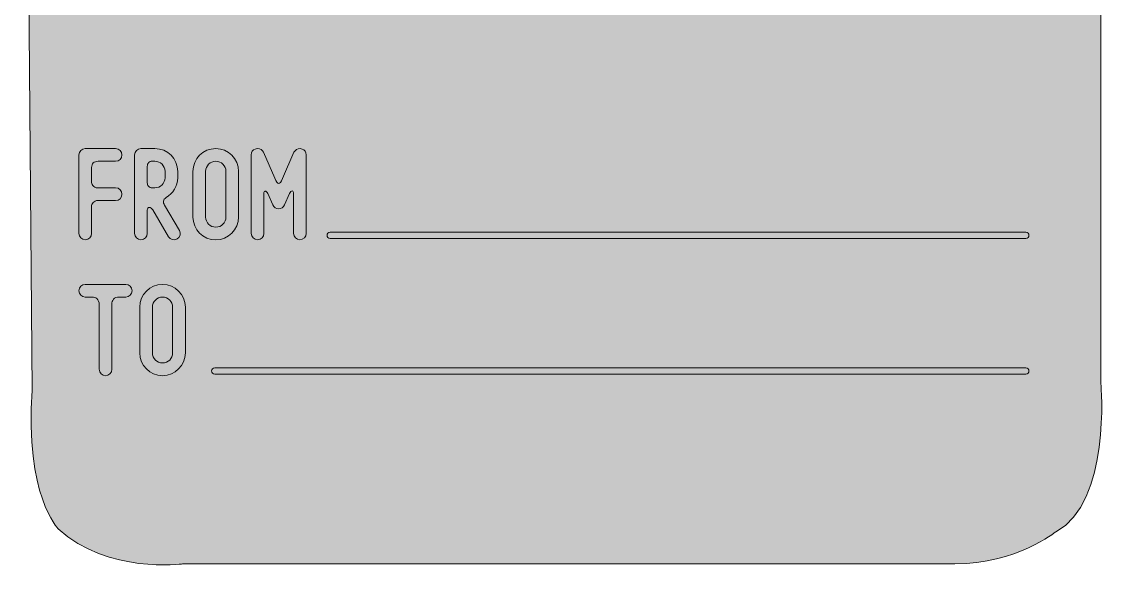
# Model space of a CAD drawing. Extents: x 275 to 738, y -947 to -37.
# Drawn here: x 275.5 to 737.6, y -947.1 to -712.9 of the extents above; entities that cross this region are included whole.
import ezdxf

# ---------------------------------------------------------------- set-up
doc = ezdxf.new("R2010")
doc.units = 0
doc.header["$MEASUREMENT"] = 0
doc.layers.add('Layer 1', color=7, linetype='Continuous', lineweight=0)

# ---------------------------------------------------------------- blocks, each defined once
blk = doc.blocks.new('Block_2')
at = {"layer": 'Layer 1', "true_color": 0xffdab2, "transparency": 33554687}
h = blk.add_hatch(color=41, dxfattribs=at)
h.dxf.hatch_style = 2
edge = h.paths.add_edge_path()
edge.add_spline(control_points=[(574.59, -182.87), (579.31, -165.17), (602.91, -193.49), (612.34, -210), (614.38, -213.56), (616.63, -217.4), (619.09, -221.31), (619.09, -221.31), (619.09, -221.32), (619.09, -221.32), (618.24, -224), (601.55, -276.75), (594.28, -292.9), (594.28, -292.9), (545.89, -292.9), (545.89, -292.9), (551.88, -252.12), (574.59, -182.87), (574.59, -182.87)], knot_values=[0, 0, 0, 0, 1, 1, 1, 2, 2, 2, 3, 3, 3, 4, 4, 4, 5, 5, 5, 6, 6, 6, 6], degree=3, periodic=0)
edge = h.paths.add_edge_path()
edge.add_spline(control_points=[(525.26, -344.87), (524.46, -354.96), (516.28, -363.14), (506.19, -363.94), (493.36, -364.94), (482.73, -354.32), (483.75, -341.49), (484.54, -331.39), (492.71, -323.22), (502.81, -322.41), (515.65, -321.41), (526.28, -332.04), (525.26, -344.87)], knot_values=[0, 0, 0, 0, 1, 1, 1, 2, 2, 2, 3, 3, 3, 4, 4, 4, 4], degree=3, periodic=0)
edge = h.paths.add_edge_path()
edge.add_spline(control_points=[(408.3, -292.9), (397.8, -270.34), (359.93, -183.87), (363.15, -117.12), (363.6, -107.65), (375.19, -103.33), (381.78, -110.15), (401.71, -130.81), (435.61, -180.65), (457.59, -292.9), (457.59, -292.9), (408.3, -292.9), (408.3, -292.9)], knot_values=[0, 0, 0, 0, 1, 1, 1, 2, 2, 2, 3, 3, 3, 4, 4, 4, 4], degree=3, periodic=0)
edge = h.paths.add_edge_path()
edge.add_spline(control_points=[(733.23, -866.54), (733.23, -866.54), (733.23, -364.97), (733.23, -364.97), (733.23, -338.87), (729.99, -325.34), (727.11, -318.46), (727.11, -318.45), (727.1, -318.44), (727.1, -318.43), (724.5, -310.26), (715.91, -304.31), (715.91, -304.31), (715.91, -304.31), (715.91, -304.33), (715.91, -304.33), (698.84, -291.69), (664.68, -292.9), (664.68, -292.9), (664.68, -292.9), (613.83, -292.9), (613.83, -292.9), (619.1, -282.9), (632.07, -247.76), (634.17, -242.06), (639.8, -248.49), (645.95, -253.94), (652.46, -257.2), (668.97, -265.45), (670.16, -239.5), (670.16, -239.5), (673.69, -165.17), (644.2, -158.1), (644.2, -158.1), (598.19, -140.4), (565.15, -166.36), (565.15, -166.36), (547.81, -177.57), (532.29, -269.86), (529.4, -292.9), (529.4, -292.9), (476.65, -292.9), (476.65, -292.9), (453.52, -174.47), (411.61, -95.11), (377.92, -66.07), (343.7, -36.57), (338.98, -87.31), (338.98, -87.31), (333.83, -161.64), (376.08, -267.58), (386.74, -292.9), (386.74, -292.9), (350.82, -292.9), (350.82, -292.9), (275.46, -288.15), (275.46, -343.9), (275.46, -343.9), (275.46, -343.9), (279.8, -869.01), (279.8, -869.01), (276.69, -913.61), (290.94, -927.86), (290.94, -927.86), (312.01, -947.07), (343.6, -942.73), (343.6, -942.73), (343.6, -942.73), (671.29, -942.73), (671.29, -942.73), (697.3, -942.73), (714.03, -929.1), (714.03, -929.1), (737.56, -916.71), (733.23, -866.54), (733.23, -866.54)], knot_values=[0, 0, 0, 0, 1, 1, 1, 2, 2, 2, 3, 3, 3, 4, 4, 4, 5, 5, 5, 6, 6, 6, 7, 7, 7, 8, 8, 8, 9, 9, 9, 10, 10, 10, 11, 11, 11, 12, 12, 12, 13, 13, 13, 14, 14, 14, 15, 15, 15, 16, 16, 16, 17, 17, 17, 18, 18, 18, 19, 19, 19, 20, 20, 20, 21, 21, 21, 22, 22, 22, 23, 23, 23, 24, 24, 24, 25, 25, 25, 25], degree=3, periodic=0)
at = {"layer": 'Layer 1'}
blk.add_open_spline([(733.23, -866.54), (733.23, -866.54), (733.23, -364.97), (733.23, -364.97), (733.23, -338.87), (729.99, -325.34), (727.11, -318.46), (727.11, -318.45), (727.1, -318.44), (727.1, -318.43), (724.5, -310.26), (715.91, -304.31), (715.91, -304.31), (715.91, -304.31), (715.91, -304.33), (715.91, -304.33), (698.84, -291.69), (664.68, -292.9), (664.68, -292.9), (664.68, -292.9), (613.83, -292.9), (613.83, -292.9), (619.1, -282.9), (632.07, -247.76), (634.17, -242.06), (639.8, -248.49), (645.95, -253.94), (652.46, -257.2), (668.97, -265.45), (670.16, -239.5), (670.16, -239.5), (673.69, -165.17), (644.2, -158.1), (644.2, -158.1), (598.19, -140.4), (565.15, -166.36), (565.15, -166.36), (547.81, -177.57), (532.29, -269.86), (529.4, -292.9), (529.4, -292.9), (476.65, -292.9), (476.65, -292.9), (453.52, -174.47), (411.61, -95.11), (377.92, -66.07), (343.7, -36.57), (338.98, -87.31), (338.98, -87.31), (333.83, -161.64), (376.08, -267.58), (386.74, -292.9), (386.74, -292.9), (350.82, -292.9), (350.82, -292.9), (275.46, -288.15), (275.46, -343.9), (275.46, -343.9), (275.46, -343.9), (279.8, -869.01), (279.8, -869.01), (276.69, -913.61), (290.94, -927.86), (290.94, -927.86), (312.01, -947.07), (343.6, -942.73), (343.6, -942.73), (343.6, -942.73), (671.29, -942.73), (671.29, -942.73), (697.3, -942.73), (714.03, -929.1), (714.03, -929.1), (737.56, -916.71), (733.23, -866.54), (733.23, -866.54)], degree=3, knots=[0, 0, 0, 0, 1, 1, 1, 2, 2, 2, 3, 3, 3, 4, 4, 4, 5, 5, 5, 6, 6, 6, 7, 7, 7, 8, 8, 8, 9, 9, 9, 10, 10, 10, 11, 11, 11, 12, 12, 12, 13, 13, 13, 14, 14, 14, 15, 15, 15, 16, 16, 16, 17, 17, 17, 18, 18, 18, 19, 19, 19, 20, 20, 20, 21, 21, 21, 22, 22, 22, 23, 23, 23, 24, 24, 24, 25, 25, 25, 25], dxfattribs=at)
blk = doc.blocks.new('Block_1')
at = {"layer": 'Layer 1'}
blk.add_blockref('Block_2', (0, 0), dxfattribs=at)
blk = doc.blocks.new('Block_8')
at = {"layer": 'Layer 1', "true_color": 0x542400, "transparency": 33554687}
h = blk.add_hatch(color=38, dxfattribs=at)
h.dxf.hatch_style = 2
edge = h.paths.add_edge_path()
edge.add_spline(control_points=[(302.37, -766.6), (302.37, -766.6), (315.27, -766.6), (315.27, -766.6), (316.75, -766.6), (317.95, -767.81), (317.95, -769.29), (317.95, -770.77), (316.75, -771.98), (315.27, -771.98), (315.27, -771.98), (307.8, -771.98), (307.8, -771.98), (306.96, -771.98), (306.27, -772.25), (305.8, -772.72), (305.32, -773.19), (305.05, -773.86), (305.05, -774.66), (305.05, -774.66), (305.05, -780.58), (305.05, -780.58), (305.05, -781.23), (305.23, -781.79), (305.55, -782.24), (306.01, -782.88), (306.78, -783.26), (307.74, -783.26), (307.74, -783.26), (315.27, -783.26), (315.27, -783.26), (316.75, -783.26), (317.95, -784.47), (317.95, -785.95), (317.95, -787.44), (316.75, -788.64), (315.27, -788.64), (315.27, -788.64), (307.8, -788.64), (307.8, -788.64), (306.9, -788.64), (306.17, -788.95), (305.69, -789.49), (305.28, -789.94), (305.05, -790.56), (305.05, -791.27), (305.05, -791.27), (305.05, -802.61), (305.05, -802.61), (305.05, -804.1), (303.85, -805.3), (302.37, -805.3), (300.88, -805.3), (299.68, -804.1), (299.68, -802.61), (299.68, -802.61), (299.68, -769.29), (299.68, -769.29), (299.68, -767.81), (300.88, -766.6), (302.37, -766.6)], knot_values=[0, 0, 0, 0, 1, 1, 1, 2, 2, 2, 3, 3, 3, 4, 4, 4, 5, 5, 5, 6, 6, 6, 7, 7, 7, 8, 8, 8, 9, 9, 9, 10, 10, 10, 11, 11, 11, 12, 12, 12, 13, 13, 13, 14, 14, 14, 15, 15, 15, 16, 16, 16, 17, 17, 17, 18, 18, 18, 19, 19, 19, 20, 20, 20, 20], degree=3, periodic=0)
h = blk.add_hatch(color=38, dxfattribs=at)
h.dxf.hatch_style = 2
edge = h.paths.add_edge_path()
edge.add_spline(control_points=[(330.85, -771.98), (330.16, -771.98), (329.61, -772.19), (329.24, -772.58), (328.89, -772.96), (328.7, -773.49), (328.7, -774.15), (328.7, -774.15), (328.7, -781.11), (328.7, -781.11), (328.7, -781.73), (328.87, -782.24), (329.19, -782.6), (329.56, -783.03), (330.13, -783.26), (330.85, -783.26), (330.85, -783.26), (331.93, -783.26), (331.93, -783.26), (334.3, -783.26), (336.23, -781.34), (336.23, -778.96), (336.23, -778.96), (336.23, -776.28), (336.23, -776.28), (336.23, -773.9), (334.3, -771.98), (331.93, -771.98), (331.93, -771.98), (330.85, -771.98), (330.85, -771.98)], knot_values=[0, 0, 0, 0, 1, 1, 1, 2, 2, 2, 3, 3, 3, 4, 4, 4, 5, 5, 5, 6, 6, 6, 7, 7, 7, 8, 8, 8, 9, 9, 9, 10, 10, 10, 10], degree=3, periodic=0)
edge = h.paths.add_edge_path()
edge.add_spline(control_points=[(326.02, -766.6), (326.02, -766.6), (331.93, -766.6), (331.93, -766.6), (337.27, -766.6), (341.6, -770.93), (341.6, -776.28), (341.6, -776.28), (341.6, -778.96), (341.6, -778.96), (341.6, -782.51), (339.67, -785.7), (336.68, -787.39), (335.95, -787.86), (335.63, -788.36), (335.56, -788.87), (335.48, -789.42), (335.69, -789.99), (335.98, -790.57), (335.98, -790.57), (342.33, -801.38), (342.33, -801.38), (343.07, -802.63), (342.62, -804.23), (341.33, -804.95), (340.04, -805.67), (338.4, -805.23), (337.66, -803.98), (337.66, -803.98), (330.99, -792.63), (330.99, -792.63), (330.57, -791.92), (330.05, -791.58), (329.62, -791.56), (329.1, -791.53), (328.7, -791.96), (328.7, -792.72), (328.7, -792.72), (328.7, -802.61), (328.7, -802.61), (328.7, -804.1), (327.5, -805.3), (326.02, -805.3), (324.53, -805.3), (323.33, -804.1), (323.33, -802.61), (323.33, -802.61), (323.33, -769.29), (323.33, -769.29), (323.33, -767.81), (324.53, -766.6), (326.02, -766.6)], knot_values=[0, 0, 0, 0, 1, 1, 1, 2, 2, 2, 3, 3, 3, 4, 4, 4, 5, 5, 5, 6, 6, 6, 7, 7, 7, 8, 8, 8, 9, 9, 9, 10, 10, 10, 11, 11, 11, 12, 12, 12, 13, 13, 13, 14, 14, 14, 15, 15, 15, 16, 16, 16, 17, 17, 17, 17], degree=3, periodic=0)
h = blk.add_hatch(color=38, dxfattribs=at)
h.dxf.hatch_style = 2
edge = h.paths.add_edge_path()
edge.add_spline(control_points=[(357.73, -771.98), (355.35, -771.98), (353.43, -773.9), (353.43, -776.28), (353.43, -776.28), (353.43, -795.63), (353.43, -795.63), (353.43, -798), (355.35, -799.93), (357.73, -799.93), (360.1, -799.93), (362.03, -798), (362.03, -795.63), (362.03, -795.63), (362.03, -776.28), (362.03, -776.28), (362.03, -773.9), (360.1, -771.98), (357.73, -771.98)], knot_values=[0, 0, 0, 0, 1, 1, 1, 2, 2, 2, 3, 3, 3, 4, 4, 4, 5, 5, 5, 6, 6, 6, 6], degree=3, periodic=0)
edge = h.paths.add_edge_path()
edge.add_spline(control_points=[(357.73, -766.6), (363.07, -766.6), (367.4, -770.94), (367.4, -776.28), (367.4, -776.28), (367.4, -795.63), (367.4, -795.63), (367.4, -800.97), (363.07, -805.3), (357.73, -805.3), (352.39, -805.3), (348.05, -800.97), (348.05, -795.63), (348.05, -795.63), (348.05, -776.28), (348.05, -776.28), (348.05, -770.94), (352.39, -766.6), (357.73, -766.6)], knot_values=[0, 0, 0, 0, 1, 1, 1, 2, 2, 2, 3, 3, 3, 4, 4, 4, 5, 5, 5, 6, 6, 6, 6], degree=3, periodic=0)
h = blk.add_hatch(color=38, dxfattribs=at)
h.dxf.hatch_style = 2
edge = h.paths.add_edge_path()
edge.add_spline(control_points=[(375.48, -766.6), (376.55, -766.59), (377.52, -767.22), (377.96, -768.2), (377.96, -768.2), (382.78, -779.14), (382.78, -779.14), (383.39, -780.6), (383.89, -781.35), (384.38, -781.43), (384.92, -781.52), (385.43, -780.79), (386.05, -779.24), (386.05, -779.24), (390.92, -768.2), (390.92, -768.2), (391.36, -767.19), (392.39, -766.55), (393.49, -766.6), (393.81, -766.62), (394.12, -766.68), (394.4, -766.8), (395.41, -767.2), (396.1, -768.18), (396.1, -769.29), (396.1, -769.29), (396.1, -802.61), (396.1, -802.61), (396.1, -804.1), (394.89, -805.3), (393.41, -805.3), (391.93, -805.3), (390.72, -804.1), (390.72, -802.61), (390.72, -802.61), (390.72, -785.76), (390.72, -785.76), (390.75, -785.04), (390.49, -784.62), (390.15, -784.59), (389.81, -784.56), (389.39, -784.9), (389.07, -785.72), (389.07, -785.72), (386.95, -790.53), (386.95, -790.53), (386.5, -791.56), (385.49, -792.16), (384.44, -792.14), (383.38, -792.16), (382.37, -791.56), (381.92, -790.53), (381.92, -790.53), (379.79, -785.7), (379.79, -785.7), (379.5, -785.01), (379.09, -784.67), (378.74, -784.68), (378.41, -784.69), (378.15, -785.02), (378.15, -785.69), (378.15, -785.69), (378.15, -802.61), (378.15, -802.61), (378.15, -804.1), (376.95, -805.3), (375.46, -805.3), (373.98, -805.3), (372.78, -804.1), (372.78, -802.61), (372.78, -802.61), (372.78, -769.29), (372.78, -769.29), (372.78, -768.18), (373.46, -767.2), (374.47, -766.8), (374.75, -766.68), (375.07, -766.62), (375.38, -766.6), (375.41, -766.6), (375.45, -766.6), (375.48, -766.6)], knot_values=[0, 0, 0, 0, 1, 1, 1, 2, 2, 2, 3, 3, 3, 4, 4, 4, 5, 5, 5, 6, 6, 6, 7, 7, 7, 8, 8, 8, 9, 9, 9, 10, 10, 10, 11, 11, 11, 12, 12, 12, 13, 13, 13, 14, 14, 14, 15, 15, 15, 16, 16, 16, 17, 17, 17, 18, 18, 18, 19, 19, 19, 20, 20, 20, 21, 21, 21, 22, 22, 22, 23, 23, 23, 24, 24, 24, 25, 25, 25, 26, 26, 26, 27, 27, 27, 27], degree=3, periodic=0)
at = {"layer": 'Layer 1'}
for points, knots in [([(302.37, -766.6), (302.37, -766.6), (315.27, -766.6), (315.27, -766.6), (316.75, -766.6), (317.95, -767.81), (317.95, -769.29), (317.95, -770.77), (316.75, -771.98), (315.27, -771.98), (315.27, -771.98), (307.8, -771.98), (307.8, -771.98), (306.96, -771.98), (306.27, -772.25), (305.8, -772.72), (305.32, -773.19), (305.05, -773.86), (305.05, -774.66), (305.05, -774.66), (305.05, -780.58), (305.05, -780.58), (305.05, -781.23), (305.23, -781.79), (305.55, -782.24), (306.01, -782.88), (306.78, -783.26), (307.74, -783.26), (307.74, -783.26), (315.27, -783.26), (315.27, -783.26), (316.75, -783.26), (317.95, -784.47), (317.95, -785.95), (317.95, -787.44), (316.75, -788.64), (315.27, -788.64), (315.27, -788.64), (307.8, -788.64), (307.8, -788.64), (306.9, -788.64), (306.17, -788.95), (305.69, -789.49), (305.28, -789.94), (305.05, -790.56), (305.05, -791.27), (305.05, -791.27), (305.05, -802.61), (305.05, -802.61), (305.05, -804.1), (303.85, -805.3), (302.37, -805.3), (300.88, -805.3), (299.68, -804.1), (299.68, -802.61), (299.68, -802.61), (299.68, -769.29), (299.68, -769.29), (299.68, -767.81), (300.88, -766.6), (302.37, -766.6)], [0, 0, 0, 0, 1, 1, 1, 2, 2, 2, 3, 3, 3, 4, 4, 4, 5, 5, 5, 6, 6, 6, 7, 7, 7, 8, 8, 8, 9, 9, 9, 10, 10, 10, 11, 11, 11, 12, 12, 12, 13, 13, 13, 14, 14, 14, 15, 15, 15, 16, 16, 16, 17, 17, 17, 18, 18, 18, 19, 19, 19, 20, 20, 20, 20]), ([(326.02, -766.6), (326.02, -766.6), (331.93, -766.6), (331.93, -766.6), (337.27, -766.6), (341.6, -770.93), (341.6, -776.28), (341.6, -776.28), (341.6, -778.96), (341.6, -778.96), (341.6, -782.51), (339.67, -785.7), (336.68, -787.39), (335.95, -787.86), (335.63, -788.36), (335.56, -788.87), (335.48, -789.42), (335.69, -789.99), (335.98, -790.57), (335.98, -790.57), (342.33, -801.38), (342.33, -801.38), (343.07, -802.63), (342.62, -804.23), (341.33, -804.95), (340.04, -805.67), (338.4, -805.23), (337.66, -803.98), (337.66, -803.98), (330.99, -792.63), (330.99, -792.63), (330.57, -791.92), (330.05, -791.58), (329.62, -791.56), (329.1, -791.53), (328.7, -791.96), (328.7, -792.72), (328.7, -792.72), (328.7, -802.61), (328.7, -802.61), (328.7, -804.1), (327.5, -805.3), (326.02, -805.3), (324.53, -805.3), (323.33, -804.1), (323.33, -802.61), (323.33, -802.61), (323.33, -769.29), (323.33, -769.29), (323.33, -767.81), (324.53, -766.6), (326.02, -766.6)], [0, 0, 0, 0, 1, 1, 1, 2, 2, 2, 3, 3, 3, 4, 4, 4, 5, 5, 5, 6, 6, 6, 7, 7, 7, 8, 8, 8, 9, 9, 9, 10, 10, 10, 11, 11, 11, 12, 12, 12, 13, 13, 13, 14, 14, 14, 15, 15, 15, 16, 16, 16, 17, 17, 17, 17]), ([(357.73, -766.6), (363.07, -766.6), (367.4, -770.94), (367.4, -776.28), (367.4, -776.28), (367.4, -795.63), (367.4, -795.63), (367.4, -800.97), (363.07, -805.3), (357.73, -805.3), (352.39, -805.3), (348.05, -800.97), (348.05, -795.63), (348.05, -795.63), (348.05, -776.28), (348.05, -776.28), (348.05, -770.94), (352.39, -766.6), (357.73, -766.6)], [0, 0, 0, 0, 1, 1, 1, 2, 2, 2, 3, 3, 3, 4, 4, 4, 5, 5, 5, 6, 6, 6, 6]), ([(375.48, -766.6), (376.55, -766.59), (377.52, -767.22), (377.96, -768.2), (377.96, -768.2), (382.78, -779.14), (382.78, -779.14), (383.39, -780.6), (383.89, -781.35), (384.38, -781.43), (384.92, -781.52), (385.43, -780.79), (386.05, -779.24), (386.05, -779.24), (390.92, -768.2), (390.92, -768.2), (391.36, -767.19), (392.39, -766.55), (393.49, -766.6), (393.81, -766.62), (394.12, -766.68), (394.4, -766.8), (395.41, -767.2), (396.1, -768.18), (396.1, -769.29), (396.1, -769.29), (396.1, -802.61), (396.1, -802.61), (396.1, -804.1), (394.89, -805.3), (393.41, -805.3), (391.93, -805.3), (390.72, -804.1), (390.72, -802.61), (390.72, -802.61), (390.72, -785.76), (390.72, -785.76), (390.75, -785.04), (390.49, -784.62), (390.15, -784.59), (389.81, -784.56), (389.39, -784.9), (389.07, -785.72), (389.07, -785.72), (386.95, -790.53), (386.95, -790.53), (386.5, -791.56), (385.49, -792.16), (384.44, -792.14), (383.38, -792.16), (382.37, -791.56), (381.92, -790.53), (381.92, -790.53), (379.79, -785.7), (379.79, -785.7), (379.5, -785.01), (379.09, -784.67), (378.74, -784.68), (378.41, -784.69), (378.15, -785.02), (378.15, -785.69), (378.15, -785.69), (378.15, -802.61), (378.15, -802.61), (378.15, -804.1), (376.95, -805.3), (375.46, -805.3), (373.98, -805.3), (372.78, -804.1), (372.78, -802.61), (372.78, -802.61), (372.78, -769.29), (372.78, -769.29), (372.78, -768.18), (373.46, -767.2), (374.47, -766.8), (374.75, -766.68), (375.07, -766.62), (375.38, -766.6), (375.41, -766.6), (375.45, -766.6), (375.48, -766.6)], [0, 0, 0, 0, 1, 1, 1, 2, 2, 2, 3, 3, 3, 4, 4, 4, 5, 5, 5, 6, 6, 6, 7, 7, 7, 8, 8, 8, 9, 9, 9, 10, 10, 10, 11, 11, 11, 12, 12, 12, 13, 13, 13, 14, 14, 14, 15, 15, 15, 16, 16, 16, 17, 17, 17, 18, 18, 18, 19, 19, 19, 20, 20, 20, 21, 21, 21, 22, 22, 22, 23, 23, 23, 24, 24, 24, 25, 25, 25, 26, 26, 26, 27, 27, 27, 27]), ([(330.85, -771.98), (330.16, -771.98), (329.61, -772.19), (329.24, -772.58), (328.89, -772.96), (328.7, -773.49), (328.7, -774.15), (328.7, -774.15), (328.7, -781.11), (328.7, -781.11), (328.7, -781.73), (328.87, -782.24), (329.19, -782.6), (329.56, -783.03), (330.13, -783.26), (330.85, -783.26), (330.85, -783.26), (331.93, -783.26), (331.93, -783.26), (334.3, -783.26), (336.23, -781.34), (336.23, -778.96), (336.23, -778.96), (336.23, -776.28), (336.23, -776.28), (336.23, -773.9), (334.3, -771.98), (331.93, -771.98), (331.93, -771.98), (330.85, -771.98), (330.85, -771.98)], [0, 0, 0, 0, 1, 1, 1, 2, 2, 2, 3, 3, 3, 4, 4, 4, 5, 5, 5, 6, 6, 6, 7, 7, 7, 8, 8, 8, 9, 9, 9, 10, 10, 10, 10]), ([(357.73, -771.98), (355.35, -771.98), (353.43, -773.9), (353.43, -776.28), (353.43, -776.28), (353.43, -795.63), (353.43, -795.63), (353.43, -798), (355.35, -799.93), (357.73, -799.93), (360.1, -799.93), (362.03, -798), (362.03, -795.63), (362.03, -795.63), (362.03, -776.28), (362.03, -776.28), (362.03, -773.9), (360.1, -771.98), (357.73, -771.98)], [0, 0, 0, 0, 1, 1, 1, 2, 2, 2, 3, 3, 3, 4, 4, 4, 5, 5, 5, 6, 6, 6, 6])]:
    blk.add_open_spline(points, degree=3, knots=knots, dxfattribs=at)
blk = doc.blocks.new('Block_9')
at = {"layer": 'Layer 1', "true_color": 0x542400, "transparency": 33554687}
h = blk.add_hatch(color=38, dxfattribs=at)
h.dxf.hatch_style = 2
edge = h.paths.add_edge_path()
edge.add_spline(control_points=[(302.37, -824.2), (302.37, -824.2), (310.97, -824.2), (310.97, -824.2), (310.97, -824.2), (319.57, -824.2), (319.57, -824.2), (321.05, -824.2), (322.25, -825.4), (322.25, -826.89), (322.25, -828.37), (321.05, -829.57), (319.57, -829.57), (319.57, -829.57), (316.85, -829.57), (316.85, -829.57), (315.7, -829.57), (314.86, -829.89), (314.33, -830.52), (313.88, -831.05), (313.65, -831.8), (313.65, -832.77), (313.65, -832.77), (313.65, -860.21), (313.65, -860.21), (313.65, -861.69), (312.45, -862.9), (310.97, -862.9), (309.48, -862.9), (308.28, -861.69), (308.28, -860.21), (308.28, -860.21), (308.28, -832.89), (308.28, -832.89), (308.28, -831.64), (307.94, -830.75), (307.3, -830.21), (306.78, -829.78), (306.08, -829.57), (305.19, -829.57), (305.19, -829.57), (302.37, -829.57), (302.37, -829.57), (300.88, -829.57), (299.68, -828.37), (299.68, -826.89), (299.68, -825.4), (300.88, -824.2), (302.37, -824.2)], knot_values=[0, 0, 0, 0, 1, 1, 1, 2, 2, 2, 3, 3, 3, 4, 4, 4, 5, 5, 5, 6, 6, 6, 7, 7, 7, 8, 8, 8, 9, 9, 9, 10, 10, 10, 11, 11, 11, 12, 12, 12, 13, 13, 13, 14, 14, 14, 15, 15, 15, 16, 16, 16, 16], degree=3, periodic=0)
h = blk.add_hatch(color=38, dxfattribs=at)
h.dxf.hatch_style = 2
edge = h.paths.add_edge_path()
edge.add_spline(control_points=[(335.15, -829.57), (332.78, -829.57), (330.85, -831.5), (330.85, -833.87), (330.85, -833.87), (330.85, -853.22), (330.85, -853.22), (330.85, -855.6), (332.78, -857.52), (335.15, -857.52), (337.53, -857.52), (339.45, -855.6), (339.45, -853.22), (339.45, -853.22), (339.45, -833.87), (339.45, -833.87), (339.45, -831.5), (337.53, -829.57), (335.15, -829.57)], knot_values=[0, 0, 0, 0, 1, 1, 1, 2, 2, 2, 3, 3, 3, 4, 4, 4, 5, 5, 5, 6, 6, 6, 6], degree=3, periodic=0)
edge = h.paths.add_edge_path()
edge.add_spline(control_points=[(335.15, -824.2), (340.49, -824.2), (344.83, -828.53), (344.83, -833.87), (344.83, -833.87), (344.83, -853.22), (344.83, -853.22), (344.83, -858.56), (340.49, -862.9), (335.15, -862.9), (329.81, -862.9), (325.48, -858.56), (325.48, -853.22), (325.48, -853.22), (325.48, -833.87), (325.48, -833.87), (325.48, -828.53), (329.81, -824.2), (335.15, -824.2)], knot_values=[0, 0, 0, 0, 1, 1, 1, 2, 2, 2, 3, 3, 3, 4, 4, 4, 5, 5, 5, 6, 6, 6, 6], degree=3, periodic=0)
at = {"layer": 'Layer 1'}
for points, knots in [([(302.37, -824.2), (302.37, -824.2), (310.97, -824.2), (310.97, -824.2), (310.97, -824.2), (319.57, -824.2), (319.57, -824.2), (321.05, -824.2), (322.25, -825.4), (322.25, -826.89), (322.25, -828.37), (321.05, -829.57), (319.57, -829.57), (319.57, -829.57), (316.85, -829.57), (316.85, -829.57), (315.7, -829.57), (314.86, -829.89), (314.33, -830.52), (313.88, -831.05), (313.65, -831.8), (313.65, -832.77), (313.65, -832.77), (313.65, -860.21), (313.65, -860.21), (313.65, -861.69), (312.45, -862.9), (310.97, -862.9), (309.48, -862.9), (308.28, -861.69), (308.28, -860.21), (308.28, -860.21), (308.28, -832.89), (308.28, -832.89), (308.28, -831.64), (307.94, -830.75), (307.3, -830.21), (306.78, -829.78), (306.08, -829.57), (305.19, -829.57), (305.19, -829.57), (302.37, -829.57), (302.37, -829.57), (300.88, -829.57), (299.68, -828.37), (299.68, -826.89), (299.68, -825.4), (300.88, -824.2), (302.37, -824.2)], [0, 0, 0, 0, 1, 1, 1, 2, 2, 2, 3, 3, 3, 4, 4, 4, 5, 5, 5, 6, 6, 6, 7, 7, 7, 8, 8, 8, 9, 9, 9, 10, 10, 10, 11, 11, 11, 12, 12, 12, 13, 13, 13, 14, 14, 14, 15, 15, 15, 16, 16, 16, 16]), ([(335.15, -824.2), (340.49, -824.2), (344.83, -828.53), (344.83, -833.87), (344.83, -833.87), (344.83, -853.22), (344.83, -853.22), (344.83, -858.56), (340.49, -862.9), (335.15, -862.9), (329.81, -862.9), (325.48, -858.56), (325.48, -853.22), (325.48, -853.22), (325.48, -833.87), (325.48, -833.87), (325.48, -828.53), (329.81, -824.2), (335.15, -824.2)], [0, 0, 0, 0, 1, 1, 1, 2, 2, 2, 3, 3, 3, 4, 4, 4, 5, 5, 5, 6, 6, 6, 6]), ([(335.15, -829.57), (332.78, -829.57), (330.85, -831.5), (330.85, -833.87), (330.85, -833.87), (330.85, -853.22), (330.85, -853.22), (330.85, -855.6), (332.78, -857.52), (335.15, -857.52), (337.53, -857.52), (339.45, -855.6), (339.45, -853.22), (339.45, -853.22), (339.45, -833.87), (339.45, -833.87), (339.45, -831.5), (337.53, -829.57), (335.15, -829.57)], [0, 0, 0, 0, 1, 1, 1, 2, 2, 2, 3, 3, 3, 4, 4, 4, 5, 5, 5, 6, 6, 6, 6])]:
    blk.add_open_spline(points, degree=3, knots=knots, dxfattribs=at)
blk = doc.blocks.new('Block_0')
at = {"layer": 'Layer 1', "true_color": 0x542400, "transparency": 33554687}
h = blk.add_hatch(color=38, dxfattribs=at)
h.dxf.hatch_style = 2
edge = h.paths.add_edge_path()
edge.add_spline(control_points=[(701.33, -804.73), (701.33, -804.73), (406.28, -804.73), (406.28, -804.73), (405.55, -804.73), (404.95, -804.14), (404.95, -803.4), (404.95, -802.67), (405.55, -802.08), (406.28, -802.08), (406.28, -802.08), (701.33, -802.08), (701.33, -802.08), (702.06, -802.08), (702.66, -802.67), (702.66, -803.4), (702.66, -804.14), (702.06, -804.73), (701.33, -804.73)], knot_values=[0, 0, 0, 0, 1, 1, 1, 2, 2, 2, 3, 3, 3, 4, 4, 4, 5, 5, 5, 6, 6, 6, 6], degree=3, periodic=0)
h = blk.add_hatch(color=38, dxfattribs=at)
h.dxf.hatch_style = 2
edge = h.paths.add_edge_path()
edge.add_spline(control_points=[(701.33, -862.22), (701.33, -862.22), (357.31, -862.22), (357.31, -862.22), (356.57, -862.22), (355.98, -861.62), (355.98, -860.89), (355.98, -860.16), (356.57, -859.56), (357.31, -859.56), (357.31, -859.56), (701.33, -859.56), (701.33, -859.56), (702.06, -859.56), (702.66, -860.16), (702.66, -860.89), (702.66, -861.62), (702.06, -862.22), (701.33, -862.22)], knot_values=[0, 0, 0, 0, 1, 1, 1, 2, 2, 2, 3, 3, 3, 4, 4, 4, 5, 5, 5, 6, 6, 6, 6], degree=3, periodic=0)
at = {"layer": 'Layer 1'}
for points in [[(701.33, -804.73), (701.33, -804.73), (406.28, -804.73), (406.28, -804.73), (405.55, -804.73), (404.95, -804.14), (404.95, -803.4), (404.95, -802.67), (405.55, -802.08), (406.28, -802.08), (406.28, -802.08), (701.33, -802.08), (701.33, -802.08), (702.06, -802.08), (702.66, -802.67), (702.66, -803.4), (702.66, -804.14), (702.06, -804.73), (701.33, -804.73)], [(701.33, -862.22), (701.33, -862.22), (357.31, -862.22), (357.31, -862.22), (356.57, -862.22), (355.98, -861.62), (355.98, -860.89), (355.98, -860.16), (356.57, -859.56), (357.31, -859.56), (357.31, -859.56), (701.33, -859.56), (701.33, -859.56), (702.06, -859.56), (702.66, -860.16), (702.66, -860.89), (702.66, -861.62), (702.06, -862.22), (701.33, -862.22)]]:
    blk.add_open_spline(points, degree=3, knots=[0, 0, 0, 0, 1, 1, 1, 2, 2, 2, 3, 3, 3, 4, 4, 4, 5, 5, 5, 6, 6, 6, 6], dxfattribs=at)
for name in ['Block_1', 'Block_8', 'Block_9']:
    blk.add_blockref(name, (0, 0), dxfattribs=at)

msp = doc.modelspace()

# ---------------------------------------------------------------- block references
at = {"layer": 'Layer 1'}
msp.add_blockref('Block_0', (0, 0), dxfattribs=at)

doc.saveas('drawing.dxf')
